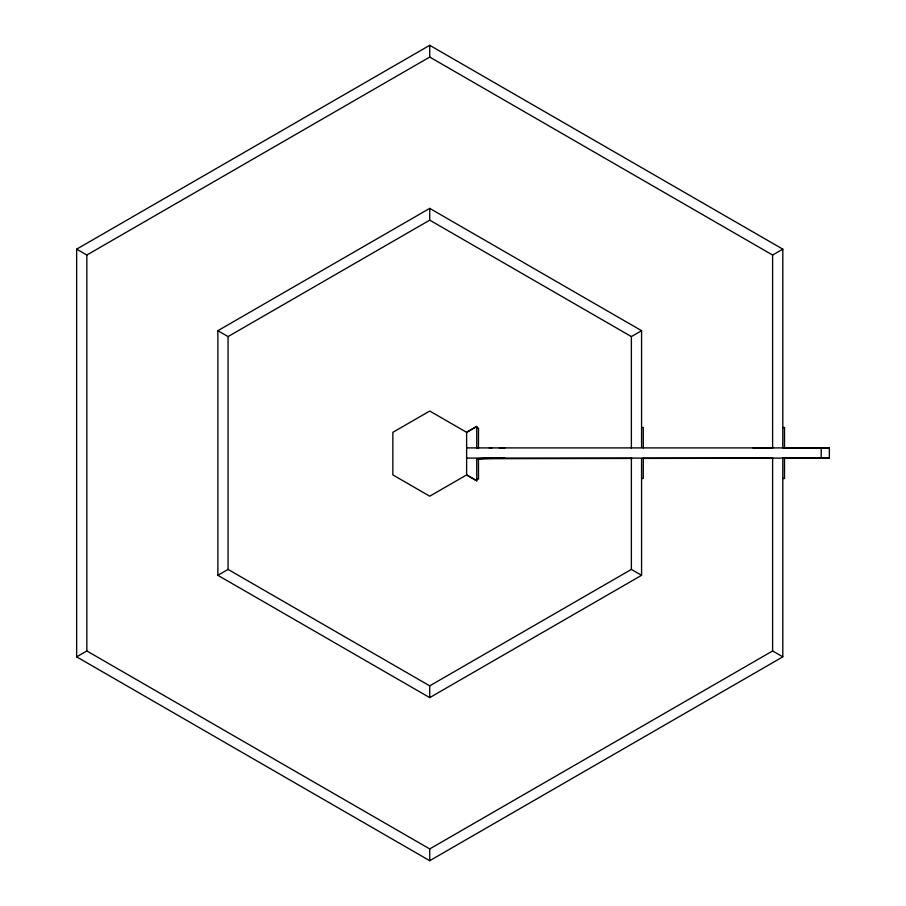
<?xml version="1.0" encoding="UTF-8"?>
<svg xmlns="http://www.w3.org/2000/svg" width="906" height="906" viewBox="0 0 906 906"><rect width="100%" height="100%" fill="white"/><g stroke="black" fill="none" stroke-linecap="round" stroke-linejoin="round"><path stroke-width="1.36" d="M476.749 448.515L476.749 426.398L466.624 432.321L466.624 474.914L476.749 480.837L476.749 458.708L492.003 458.096M782.807 457.632L782.807 656.85L429.727 860.7L76.648 656.85L76.648 249.15L429.727 45.3L782.807 249.15L782.807 447.904M772.614 458.651L772.614 650.961L429.727 848.933L86.84 650.961L86.84 255.039L429.727 57.067L772.614 255.039L772.614 447.349M641.573 458.663L641.573 575.31L429.727 697.62L217.882 575.31L217.882 330.69L429.727 208.38L641.573 330.69L641.573 447.338M631.38 457.938L631.38 569.421L429.727 685.853L228.074 569.421L228.074 336.579L429.727 220.147L631.38 336.579L631.38 448.062M76.648 656.85L86.84 650.961M217.882 575.31L228.074 569.421M631.38 336.579L641.573 330.69M772.614 255.039L782.807 249.15M476.816 426.432L466.624 432.321L429.738 411.03L392.853 432.321L392.853 474.914L429.738 496.205L466.624 474.914L476.816 480.792M489.285 448.017L492.003 447.904M499.274 448.028L504.902 447.904M476.749 458.708L504.902 458.096M753.101 448.017L772.852 448.006M784.154 447.96L829.352 447.904L829.352 458.096L784.154 458.153M477.632 458.708L631.697 458.436M642.898 458.425L772.852 458.198M641.573 427.519L643.271 427.519L643.271 447.904M782.807 427.519L784.505 427.519L784.505 447.904M476.749 428.13L478.515 428.13L478.447 448.515M466.624 447.904L829.352 447.904M813.803 447.904L816.442 447.904M466.624 458.096L829.352 458.096M813.803 458.096L816.442 458.096M641.573 478.481L643.271 478.481L643.271 458.096M782.807 478.481L784.505 478.481L784.505 458.096M476.749 479.093L478.515 479.093L478.447 458.64M76.648 249.15L86.84 255.039M217.882 330.69L228.074 336.579M631.38 569.421L641.573 575.31M772.614 650.961L782.807 656.85M821.198 447.904L821.198 458.096M429.727 45.3L429.727 57.067M429.727 208.38L429.727 220.147M429.727 685.853L429.727 697.62M429.727 848.933L429.727 860.7"/></g></svg>
